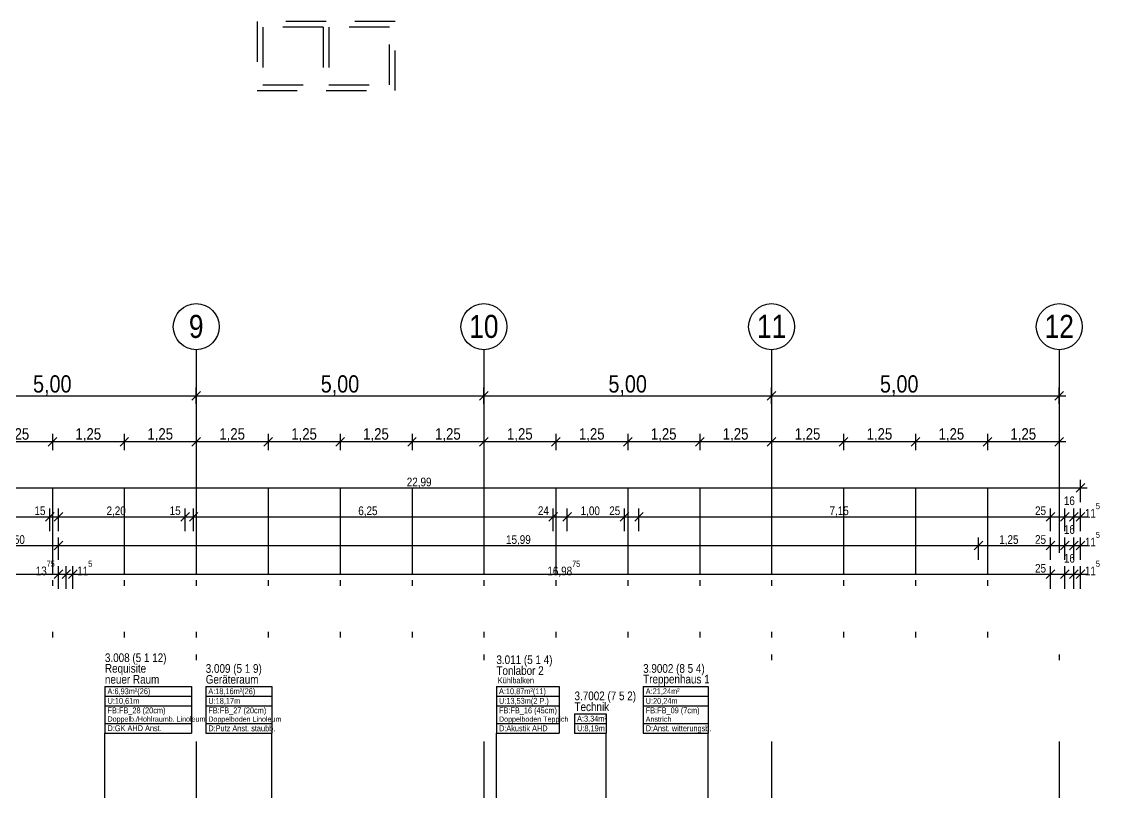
# Model space of a CAD drawing. Extents: x 0.1 to 69.2, y -3.1 to 71.7.
# Drawn here: x 36.78 to 55.51, y 58.34 to 71.73 of the extents above; entities that cross this region are included whole.
import ezdxf

# ---------------------------------------------------------------- set-up
doc = ezdxf.new("R2010")
doc.units = 0
doc.header["$MEASUREMENT"] = 0
for name, pattern in [('Achse', [0.0023, 0, -0.0008, 0.0015, 0]), ('Strichlinie oben', [0.0012, 0.0007, -0.0005]), ('Strichpunktlinie', [0.006703, 0.003528, -0.001764, 0, -0.001411])]:
    doc.linetypes.add(name, pattern=pattern)
for name, color, linetype in [('A11 Achsen-Bem.A', 7, 'Continuous'), ('A11 Achsen.A', 7, 'Continuous'), ('A12 Achsen1.A', 7, 'Continuous'), ('A33 Beton Ansicht.TK', 7, 'Continuous'), ('A71 Bem100.TX', 7, 'Continuous'), ('A74 Raumstempel.TX', 7, 'Continuous')]:
    doc.layers.add(name, color=color, linetype=linetype)
doc.styles.add('ERSTELLTER_STIL_1', font='ARIALN.TTF')

msp = doc.modelspace()

# ---------------------------------------------------------------- linework, layer by layer
at = {"layer": 'A11 Achsen-Bem.A', "linetype": 'Continuous', "ltscale": 1000}
for p, q in [((34.812, 65.229), (39.812, 65.229)), ((39.887, 65.304), (39.737, 65.154)), ((39.812, 65.087), (39.812, 65.37)), ((39.812, 65.229), (44.812, 65.229)), ((44.887, 65.304), (44.737, 65.154)), ((44.812, 65.087), (44.812, 65.37)), ((44.812, 65.229), (49.812, 65.229)), ((49.887, 65.304), (49.737, 65.154)), ((49.812, 65.087), (49.812, 65.37)), ((49.812, 65.229), (54.812, 65.229)), ((54.737, 65.154), (54.887, 65.304)), ((54.812, 65.089), (54.812, 65.372)), ((54.812, 65.229), (54.924, 65.229)), ((37.237, 64.354), (37.387, 64.504)), ((37.312, 64.57), (37.312, 64.287)), ((38.487, 64.354), (38.637, 64.504)), ((38.562, 64.57), (38.562, 64.287)), ((39.737, 64.354), (39.887, 64.504)), ((39.812, 64.57), (39.812, 64.287)), ((40.987, 64.354), (41.137, 64.504)), ((41.062, 64.57), (41.062, 64.287)), ((42.237, 64.354), (42.387, 64.504)), ((42.312, 64.57), (42.312, 64.287)), ((43.487, 64.354), (43.637, 64.504)), ((43.562, 64.57), (43.562, 64.287)), ((44.737, 64.354), (44.887, 64.504)), ((44.812, 64.57), (44.812, 64.287)), ((45.987, 64.354), (46.137, 64.504)), ((46.062, 64.57), (46.062, 64.287)), ((47.237, 64.354), (47.387, 64.504)), ((47.312, 64.57), (47.312, 64.287)), ((48.487, 64.354), (48.637, 64.504)), ((48.562, 64.57), (48.562, 64.287)), ((49.737, 64.354), (49.887, 64.504)), ((49.812, 64.57), (49.812, 64.287)), ((50.987, 64.354), (51.137, 64.504)), ((51.062, 64.57), (51.062, 64.287)), ((52.237, 64.354), (52.387, 64.504)), ((52.312, 64.57), (52.312, 64.287)), ((53.487, 64.354), (53.637, 64.504)), ((53.562, 64.57), (53.562, 64.287)), ((54.737, 64.354), (54.887, 64.504)), ((54.812, 64.572), (54.812, 64.289)), ((37.312, 64.429), (36.062, 64.429)), ((38.562, 64.429), (37.312, 64.429)), ((39.812, 64.429), (38.562, 64.429)), ((41.062, 64.429), (39.812, 64.429)), ((42.312, 64.429), (41.062, 64.429)), ((43.562, 64.429), (42.312, 64.429)), ((44.812, 64.429), (43.562, 64.429)), ((46.062, 64.429), (44.812, 64.429)), ((47.312, 64.429), (46.062, 64.429)), ((48.562, 64.429), (47.312, 64.429)), ((49.812, 64.429), (48.562, 64.429)), ((51.062, 64.429), (49.812, 64.429)), ((52.312, 64.429), (51.062, 64.429)), ((53.562, 64.429), (52.312, 64.429)), ((54.812, 64.429), (53.562, 64.429)), ((54.924, 64.429), (54.812, 64.429))]:
    msp.add_line(p, q, dxfattribs=at)
at = {"layer": 'A11 Achsen.A', "linetype": 'Strichpunktlinie', "ltscale": 1000}
for p, q in [((39.812, 66.029), (39.812, -2.341)), ((44.812, 66.029), (44.812, -2.341)), ((49.812, 66.029), (49.812, -2.341)), ((54.812, 66.029), (54.812, -2.341))]:
    msp.add_line(p, q, dxfattribs=at)
at = {"layer": 'A11 Achsen.A', "linetype": 'Continuous', "ltscale": 1000}
for centre in [(39.812, 66.429), (44.812, 66.429), (49.812, 66.429), (54.812, 66.429)]:
    msp.add_circle(centre, 0.4, dxfattribs=at)
at = {"layer": 'A12 Achsen1.A', "linetype": 'Achse', "ltscale": 1000}
for p, q in [((37.312, 64.529), (37.312, 61.029)), ((38.562, 64.529), (38.562, 61.029)), ((39.812, 64.529), (39.812, 61.029)), ((41.062, 64.529), (41.062, 61.029)), ((42.312, 64.529), (42.312, 61.029)), ((43.562, 64.529), (43.562, 61.029)), ((44.812, 64.529), (44.812, 61.029)), ((46.062, 64.529), (46.062, 61.029)), ((47.312, 64.529), (47.312, 61.029)), ((48.562, 64.529), (48.562, 61.029)), ((49.812, 64.529), (49.812, 61.029)), ((51.062, 64.529), (51.062, 61.029)), ((52.312, 64.529), (52.312, 61.029)), ((53.562, 64.529), (53.562, 61.029))]:
    msp.add_line(p, q, dxfattribs=at)
at = {"layer": 'A33 Beton Ansicht.TK', "linetype": 'Strichlinie oben', "ltscale": 1000}
for p, q in [((43.269, 71.728), (40.869, 71.728)), ((40.869, 71.728), (40.869, 70.528)), ((40.969, 71.628), (40.969, 70.628)), ((42.019, 71.628), (40.969, 71.628)), ((42.019, 71.628), (42.019, 70.628)), ((42.119, 71.628), (42.119, 70.628)), ((43.169, 71.628), (42.119, 71.628)), ((43.169, 70.628), (43.169, 71.628)), ((43.269, 70.528), (43.269, 71.728)), ((40.969, 70.628), (42.019, 70.628)), ((42.119, 70.628), (43.169, 70.628)), ((40.869, 70.528), (43.269, 70.528))]:
    msp.add_line(p, q, dxfattribs=at)
at = {"layer": 'A71 Bem100.TX', "linetype": 'Continuous', "ltscale": 1000}
for p, q in [((55.107, 63.554), (55.257, 63.704)), ((55.182, 63.379), (55.182, 63.77)), ((32.192, 63.629), (55.182, 63.629)), ((55.182, 63.629), (55.294, 63.629)), ((37.342, 63.204), (37.192, 63.054)), ((37.267, 62.879), (37.267, 63.27)), ((37.492, 63.204), (37.342, 63.054)), ((37.417, 62.879), (37.417, 63.27)), ((39.692, 63.204), (39.542, 63.054)), ((39.617, 62.879), (39.617, 63.27)), ((39.842, 63.204), (39.692, 63.054)), ((39.767, 62.879), (39.767, 63.27)), ((46.092, 63.204), (45.942, 63.054)), ((46.017, 62.879), (46.017, 63.27)), ((46.332, 63.204), (46.182, 63.054)), ((46.257, 62.879), (46.257, 63.27)), ((47.332, 63.204), (47.182, 63.054)), ((47.257, 62.879), (47.257, 63.27)), ((47.582, 63.204), (47.432, 63.054)), ((47.507, 62.879), (47.507, 63.27)), ((54.732, 63.204), (54.582, 63.054)), ((54.657, 62.879), (54.657, 63.27)), ((54.982, 63.204), (54.832, 63.054)), ((54.907, 62.879), (54.907, 63.27)), ((54.992, 63.054), (55.142, 63.204)), ((55.067, 62.879), (55.067, 63.27)), ((55.257, 63.204), (55.107, 63.054)), ((55.182, 62.879), (55.182, 63.27)), ((32.717, 63.129), (37.267, 63.129)), ((37.267, 63.129), (37.417, 63.129)), ((37.417, 63.129), (39.617, 63.129)), ((39.617, 63.129), (39.767, 63.129)), ((39.767, 63.129), (46.017, 63.129)), ((46.017, 63.129), (46.257, 63.129)), ((46.257, 63.129), (47.257, 63.129)), ((47.257, 63.129), (47.507, 63.129)), ((47.507, 63.129), (54.657, 63.129)), ((54.657, 63.129), (54.907, 63.129)), ((54.907, 63.129), (55.067, 63.129)), ((55.067, 63.129), (55.182, 63.129)), ((55.182, 63.129), (55.294, 63.129)), ((37.417, 62.379), (37.417, 62.77)), ((53.407, 62.379), (53.407, 62.77)), ((54.657, 62.379), (54.657, 62.77)), ((54.907, 62.379), (54.907, 62.77)), ((55.067, 62.379), (55.067, 62.77)), ((55.182, 62.379), (55.182, 62.77)), ((35.917, 62.629), (37.417, 62.629)), ((37.492, 62.704), (37.342, 62.554)), ((37.417, 62.629), (53.407, 62.629)), ((53.482, 62.704), (53.332, 62.554)), ((53.407, 62.629), (54.657, 62.629)), ((54.732, 62.704), (54.582, 62.554)), ((54.657, 62.629), (54.907, 62.629)), ((54.982, 62.704), (54.832, 62.554)), ((54.907, 62.629), (55.067, 62.629)), ((54.992, 62.554), (55.142, 62.704)), ((55.067, 62.629), (55.182, 62.629)), ((55.257, 62.704), (55.107, 62.554)), ((55.182, 62.629), (55.294, 62.629)), ((37.492, 62.204), (37.342, 62.054)), ((37.417, 61.879), (37.417, 62.27)), ((37.629, 62.204), (37.479, 62.054)), ((37.554, 61.879), (37.554, 62.27)), ((37.744, 62.204), (37.594, 62.054)), ((37.669, 61.879), (37.669, 62.27)), ((54.732, 62.204), (54.582, 62.054)), ((54.657, 61.879), (54.657, 62.27)), ((54.982, 62.204), (54.832, 62.054)), ((54.907, 61.879), (54.907, 62.27)), ((54.992, 62.054), (55.142, 62.204)), ((55.067, 61.879), (55.067, 62.27)), ((55.257, 62.204), (55.107, 62.054)), ((55.182, 61.879), (55.182, 62.27)), ((35.917, 62.129), (37.417, 62.129)), ((37.417, 62.129), (37.554, 62.129)), ((37.554, 62.129), (37.669, 62.129)), ((37.669, 62.129), (54.657, 62.129)), ((54.657, 62.129), (54.907, 62.129)), ((54.907, 62.129), (55.067, 62.129)), ((55.067, 62.129), (55.182, 62.129)), ((55.182, 62.129), (55.294, 62.129))]:
    msp.add_line(p, q, dxfattribs=at)
at = {"layer": 'A74 Raumstempel.TX', "linetype": 'Continuous', "ltscale": 1000}
for p, q in [((38.225, 60.179), (39.729, 60.179)), ((38.225, 60.179), (38.225, 59.37)), ((39.729, 60.179), (39.729, 59.37)), ((39.977, 60.179), (41.127, 60.179)), ((39.977, 60.179), (39.977, 59.37)), ((41.127, 60.179), (41.127, 59.37)), ((45.029, 60.179), (46.118, 60.179)), ((45.029, 60.179), (45.029, 59.37)), ((46.118, 60.179), (46.118, 59.37)), ((47.579, 60.179), (48.708, 60.179)), ((47.579, 60.179), (47.579, 59.37)), ((48.708, 60.179), (48.708, 59.37)), ((38.225, 60.013), (39.729, 60.013)), ((39.977, 60.013), (41.127, 60.013)), ((45.029, 60.013), (46.118, 60.013)), ((47.579, 60.013), (48.708, 60.013)), ((38.225, 59.846), (39.729, 59.846)), ((39.977, 59.846), (41.127, 59.846)), ((45.029, 59.846), (46.118, 59.846)), ((47.579, 59.846), (48.708, 59.846)), ((46.386, 59.703), (46.939, 59.703)), ((46.386, 59.703), (46.386, 59.37)), ((46.939, 59.703), (46.939, 59.37)), ((38.225, 59.537), (39.729, 59.537)), ((39.977, 59.537), (41.127, 59.537)), ((45.029, 59.537), (46.118, 59.537)), ((46.386, 59.537), (46.939, 59.537)), ((47.579, 59.537), (48.708, 59.537)), ((38.225, 56.519), (38.225, 59.37)), ((38.225, 59.37), (39.729, 59.37)), ((39.977, 59.37), (41.127, 59.37)), ((41.127, 56.519), (41.127, 59.37)), ((45.029, 51.568), (45.029, 59.37)), ((45.029, 59.37), (46.118, 59.37)), ((46.386, 59.37), (46.939, 59.37)), ((46.939, 56.693), (46.939, 59.37)), ((47.579, 59.37), (48.708, 59.37)), ((48.708, 56.693), (48.708, 59.37))]:
    msp.add_line(p, q, dxfattribs=at)

# ---------------------------------------------------------------- texts
at = {"linetype": 'Continuous', "char_height": 0.15, "attachment_point": 7, "style": 'ERSTELLTER_STIL_1'}
for s, insert in [('{11\\A1{\\H0.7x;\\S5^  ;}}', (55.257, 63.113)), ('{11\\A1{\\H0.7x;\\S5^  ;}}', (55.257, 62.613)), ('{13\\A1{\\H0.7x;\\S75^  ;}}', (37.023, 62.11)), ('{11\\A1{\\H0.7x;\\S5^  ;}}', (37.744, 62.113)), ('{16,98\\A1{\\H0.7x;\\S75^  ;}}', (45.915, 62.083)), ('{11\\A1{\\H0.7x;\\S5^  ;}}', (55.257, 62.113))]:
    msp.add_mtext(s, dxfattribs=dict(at, insert=insert))
at = {"layer": 'A11 Achsen-Bem.A', "linetype": 'Continuous', "attachment_point": 7, "style": 'ERSTELLTER_STIL_1'}
for s, insert, char_height in [('{5,00}', (36.976, 65.229), 0.3), ('{5,00}', (41.976, 65.229), 0.3), ('{5,00}', (46.976, 65.229), 0.3), ('{5,00}', (51.695, 65.229), 0.3), ('{1,25}', (36.463, 64.429), 0.2), ('{1,25}', (37.713, 64.429), 0.2), ('{1,25}', (38.963, 64.429), 0.2), ('{1,25}', (40.213, 64.429), 0.2), ('{1,25}', (41.463, 64.429), 0.2), ('{1,25}', (42.713, 64.429), 0.2), ('{1,25}', (43.963, 64.429), 0.2), ('{1,25}', (45.213, 64.429), 0.2), ('{1,25}', (46.463, 64.429), 0.2), ('{1,25}', (47.713, 64.429), 0.2), ('{1,25}', (48.963, 64.429), 0.2), ('{1,25}', (50.213, 64.429), 0.2), ('{1,25}', (51.463, 64.429), 0.2), ('{1,25}', (52.713, 64.429), 0.2), ('{1,25}', (53.963, 64.429), 0.2)]:
    msp.add_mtext(s, dxfattribs=dict(at, insert=insert, char_height=char_height))
at = {"layer": 'A11 Achsen.A', "linetype": 'Continuous', "char_height": 0.4, "attachment_point": 4, "style": 'ERSTELLTER_STIL_1'}
for s, insert in [('{9}', (39.684, 66.431)), ('{10}', (44.556, 66.431)), ('{11}', (49.556, 66.435)), ('{12}', (54.556, 66.435))]:
    msp.add_mtext(s, dxfattribs=dict(at, insert=insert))
at = {"layer": 'A71 Bem100.TX', "linetype": 'Continuous', "char_height": 0.15, "attachment_point": 7, "style": 'ERSTELLTER_STIL_1'}
for s, insert in [('{22,99}', (43.471, 63.629)), ('{16}', (54.891, 63.329)), ('{15}', (37, 63.156)), ('{2,20}', (38.253, 63.129)), ('{15}', (39.35, 63.156)), ('{6,25}', (42.628, 63.129)), ('{24}', (45.75, 63.159)), ('{1,00}', (46.493, 63.129)), ('{25}', (46.99, 63.156)), ('{7,15}', (50.818, 63.129)), ('{25}', (54.39, 63.156)), ('{16}', (54.891, 62.829)), ('{1,50}', (36.499, 62.629)), ('{15,99}', (45.196, 62.629)), ('{1,25}', (53.768, 62.629)), ('{25}', (54.39, 62.656)), ('{16}', (54.891, 62.329)), ('{25}', (54.39, 62.156))]:
    msp.add_mtext(s, dxfattribs=dict(at, insert=insert))
at = {"layer": 'A74 Raumstempel.TX', "linetype": 'Continuous', "style": 'ERSTELLTER_STIL_1'}
for s, insert, char_height, attachment_point in [('{3.008 (5 1 12)}', (38.225, 60.56), 0.15, 7), ('{3.011 (5 1 4)}', (45.029, 60.525), 0.15, 7), ('{Requisite}', (38.225, 60.375), 0.15, 7), ('{3.009 (5 1 9)}', (39.977, 60.373), 0.15, 7), ('{Tonlabor 2}', (45.029, 60.379), 0.15, 7), ('{3.9002 (8 5 4)}', (47.579, 60.373), 0.15, 7), ('{neuer Raum}', (38.225, 60.227), 0.15, 7), ('{Geräteraum}', (39.977, 60.227), 0.15, 7), ('{Kühlbalken}', (45.051, 60.337), 0.102, 1), ('{Treppenhaus 1}', (47.579, 60.188), 0.15, 7), ('{A:6,93m²(26)}', (38.27, 60.149), 0.102, 1), ('{A:18,16m²(26)}', (40.022, 60.149), 0.102, 1), ('{A:10,87m²(11)}', (45.074, 60.149), 0.102, 1), ('{A:21,24m²}', (47.624, 60.149), 0.102, 1), ('{U:10,61m}', (38.27, 59.981), 0.102, 1), ('{U:18,17m}', (40.022, 59.981), 0.102, 1), ('{U:13,53m(2 P.)}', (45.074, 59.982), 0.102, 1), ('{3.7002 (7 5 2)}', (46.386, 59.897), 0.15, 7), ('{U:20,24m}', (47.624, 59.981), 0.102, 1), ('{FB:FB_28 (20cm)}', (38.27, 59.816), 0.102, 1), ('{FB:FB_27 (20cm)}', (40.022, 59.816), 0.102, 1), ('{FB:FB_16 (45cm)}', (45.074, 59.816), 0.102, 1), ('{Technik}', (46.386, 59.751), 0.15, 7), ('{FB:FB_09 (7cm)}', (47.624, 59.816), 0.102, 1), ('{Doppelb./Hohlraumb. Linoleum}', (38.27, 59.66), 0.09, 1), ('{Doppelboden Linoleum}', (40.022, 59.658), 0.09, 1), ('{Doppelboden Teppich}', (45.074, 59.658), 0.09, 1), ('{A:3,34m²}', (46.431, 59.673), 0.102, 1), ('{Anstrich}', (47.624, 59.658), 0.09, 1), ('{D:GK AHD Anst.}', (38.27, 59.507), 0.102, 1), ('{D:Putz Anst. staubb.}', (40.022, 59.505), 0.102, 1), ('{D:Akustik AHD}', (45.074, 59.505), 0.102, 1), ('{U:8,19m}', (46.431, 59.505), 0.102, 1), ('{D:Anst. witterungsb.}', (47.624, 59.505), 0.102, 1)]:
    msp.add_mtext(s, dxfattribs=dict(at, insert=insert, char_height=char_height, attachment_point=attachment_point))

doc.saveas('drawing.dxf')
